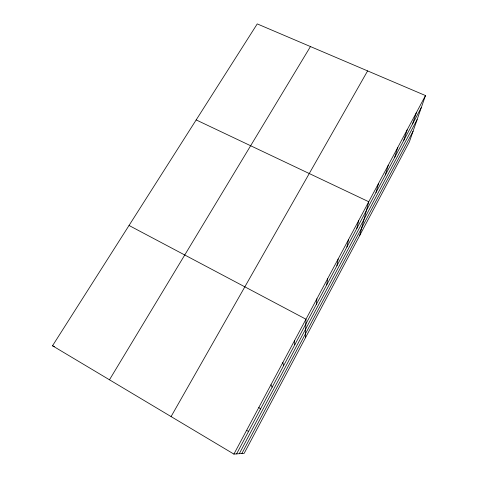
<?xml version="1.0" encoding="UTF-8"?>
<svg xmlns="http://www.w3.org/2000/svg" width="478" height="478" viewBox="0 0 478 478"><rect width="100%" height="100%" fill="white"/><g stroke="black" fill="none" stroke-linecap="round" stroke-linejoin="round"><path stroke-width="0.72" d="M305.478 337.743L305.974 319.226L129.03 225.473M316.37 304.277L316.896 298.786M326.719 284.876L327.627 278.698M336.894 265.798L338.179 258.962M346.897 247.03L348.546 239.562M356.743 228.574L358.733 220.489M359.701 235.499L368.753 201.74L196.171 119.918M375.953 192.556L378.6 183.307M385.328 174.978L388.291 165.179M394.553 157.674L397.821 147.344M403.635 140.651L407.19 129.801M412.574 123.886L416.416 112.539M425.492 95.558L409.389 141.805L244.18 453.317L233.903 454.1L52.508 345.779L257.248 23.9L425.492 95.558L233.903 454.1M239.299 453.688L417.133 119.566M241.874 453.491L413.07 131.241M236.58 453.897L421.375 107.389M171.076 416.577L367.606 70.905M109.474 379.795L310.455 46.563M246.493 430.547L248.656 431.252M52.508 345.779L54.456 346.58M258.843 407.435L260.51 409.019M270.954 384.76L272.149 387.192M282.845 362.509L283.585 365.754M294.52 340.665L294.812 344.698"/></g></svg>
